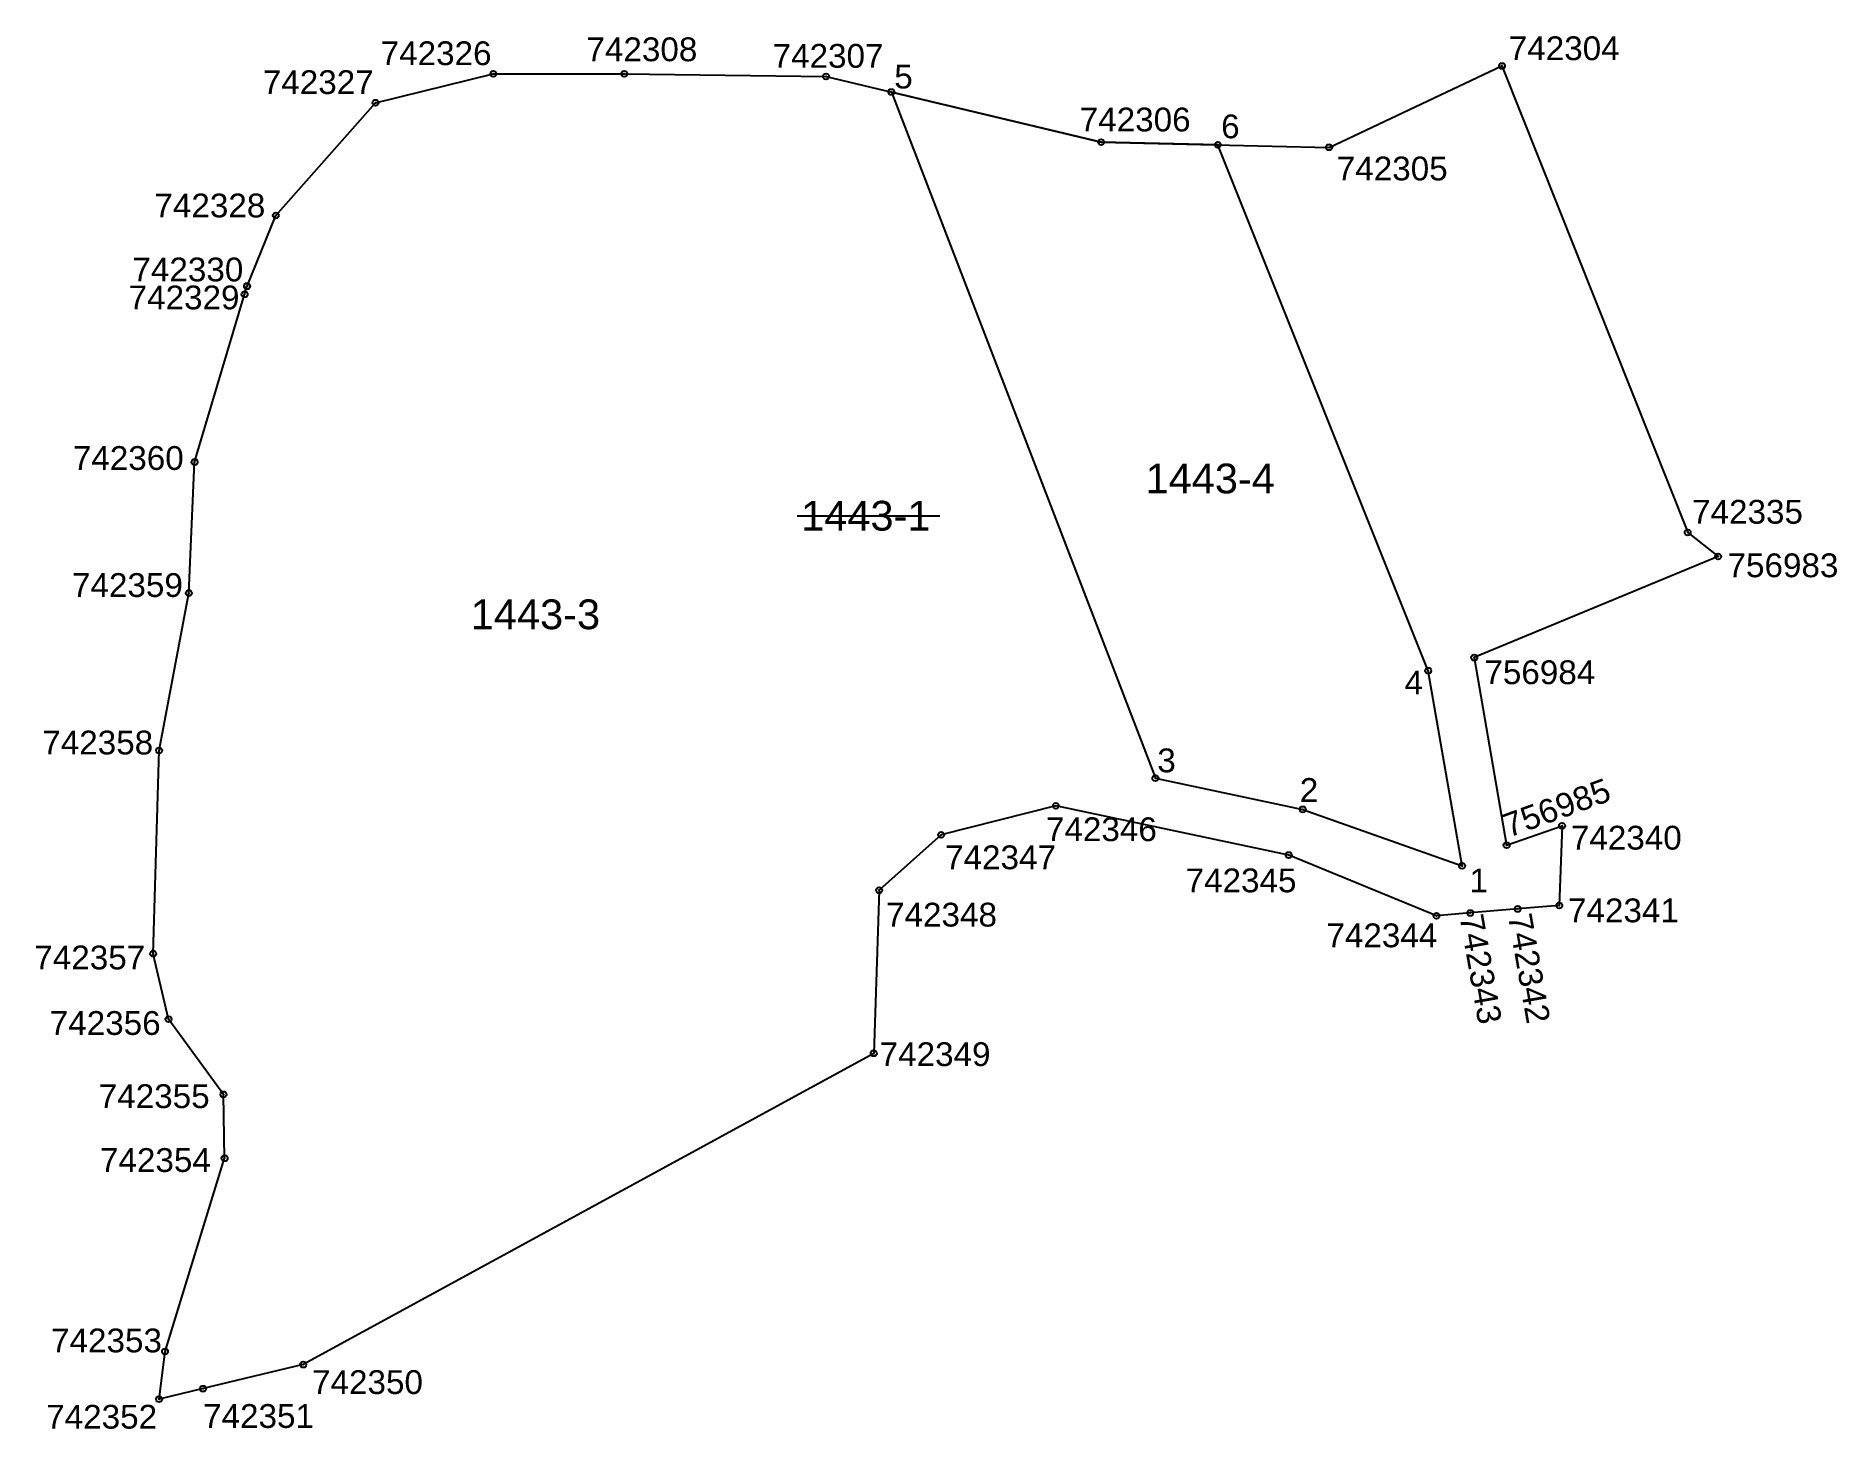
# Model space of a CAD drawing. Header units: feet. Extents: x 7500856 to 7501007, y 4691506 to 4691623.
import ezdxf
from ezdxf.enums import TextEntityAlignment as Align

# ---------------------------------------------------------------- set-up
doc = ezdxf.new("R2010")
doc.units = ezdxf.units.FT
doc.header["$MEASUREMENT"] = 0
doc.header["$PDMODE"] = 32
doc.header["$PDSIZE"] = 0.5
for name, color, linetype in [('Ndarjet', 1, 'CONTINUOUS'), ('Nr e Pikave Gjeodezike te Parceles Baze', 7, 'CONTINUOUS'), ('Nr Parceles Baze', 7, 'CONTINUOUS'), ('Nr te ri', 1, 'CONTINUOUS'), ('Parcela Baze', 7, 'CONTINUOUS'), ('Pikat', 7, 'CONTINUOUS'), ('Pikat e ndarjes', 1, 'CONTINUOUS')]:
    doc.layers.add(name, color=color, linetype=linetype)
doc.styles.get("Standard").update_dxf_attribs({"font": 'arial.ttf'})

msp = doc.modelspace()

# ---------------------------------------------------------------- linework, layer by layer
at = {"layer": 'Ndarjet', "color": 1, "linetype": 'Continuous'}
msp.add_lwpolyline([(7500927.43, 4691618.1), (7500949.62, 4691560.41), (7500962.01, 4691557.79), (7500975.4, 4691553.04), (7500972.56, 4691569.45), (7500954.87, 4691613.66), (7500945.06, 4691613.89), (7500927.43, 4691618.1)], dxfattribs=at)
at = {"layer": 'Nr Parceles Baze', "color": 1}
msp.add_line((7500919.51, 4691582.48), (7500931.51, 4691582.48), dxfattribs=at)
at = {"layer": 'Parcela Baze'}
msp.add_lwpolyline([(7500996.93, 4691579.05), (7500976.43, 4691570.55), (7500979.15, 4691554.78), (7500983.81, 4691556.41), (7500983.58, 4691549.71), (7500980.08, 4691549.42), (7500976.09, 4691549.08), (7500973.25, 4691548.84), (7500960.83, 4691553.95), (7500941.25, 4691558.09), (7500931.61, 4691555.65), (7500926.4, 4691550.99), (7500925.94, 4691537.28), (7500877.98, 4691511.11), (7500869.56, 4691509.09), (7500865.86, 4691508.2), (7500866.36, 4691512.22), (7500871.37, 4691528.46), (7500871.27, 4691533.83), (7500866.66, 4691540.15), (7500865.36, 4691545.66), (7500865.86, 4691562.74), (7500868.36, 4691575.98), (7500868.85, 4691586.99), (7500873.05, 4691601.09), (7500873.25, 4691601.77), (7500873.26, 4691601.79), (7500875.68, 4691607.72), (7500884.05, 4691617.2), (7500893.96, 4691619.63), (7500904.97, 4691619.63), (7500921.93, 4691619.41), (7500945.06, 4691613.89), (7500964.22, 4691613.45), (7500978.76, 4691620.29), (7500994.37, 4691581.07), (7500996.93, 4691579.05)], dxfattribs=at)
at = {"layer": 'Pikat'}
for p in [(7500893.96, 4691619.63), (7500904.97, 4691619.63), (7500921.93, 4691619.41), (7500978.76, 4691620.29), (7500884.05, 4691617.2), (7500945.06, 4691613.89), (7500964.22, 4691613.45), (7500875.68, 4691607.72), (7500873.05, 4691601.09), (7500873.25, 4691601.77), (7500873.26, 4691601.79), (7500868.85, 4691586.99), (7500994.37, 4691581.07), (7500996.93, 4691579.05), (7500868.36, 4691575.98), (7500976.43, 4691570.55), (7500865.86, 4691562.74), (7500941.25, 4691558.09), (7500931.61, 4691555.65), (7500983.81, 4691556.41), (7500960.83, 4691553.95), (7500979.15, 4691554.78), (7500926.4, 4691550.99), (7500980.08, 4691549.42), (7500983.58, 4691549.71), (7500973.25, 4691548.84), (7500976.09, 4691549.08), (7500865.36, 4691545.66), (7500866.66, 4691540.15), (7500925.94, 4691537.28), (7500871.27, 4691533.83), (7500871.37, 4691528.46), (7500866.36, 4691512.22), (7500877.98, 4691511.11), (7500869.56, 4691509.09), (7500865.86, 4691508.2)]:
    msp.add_point(p, dxfattribs=at)
at = {"layer": 'Pikat e ndarjes'}
for p in [(7500927.43, 4691618.1), (7500954.87, 4691613.66), (7500972.56, 4691569.45), (7500949.62, 4691560.41), (7500962.01, 4691557.79), (7500975.4, 4691553.04)]:
    msp.add_point(p, dxfattribs=at)

# ---------------------------------------------------------------- texts
at = {"layer": 'Nr e Pikave Gjeodezike te Parceles Baze'}
for s, p in [('742326', (7500884.49, 4691620.36)), ('742308', (7500901.79, 4691620.69)), ('742307', (7500917.44, 4691620.14)), ('742304', (7500979.33, 4691620.78)), ('742327', (7500874.58, 4691617.93)), ('742306', (7500943.26, 4691614.79)), ('742305', (7500964.87, 4691610.67)), ('742328', (7500865.47, 4691607.56)), ('742330', (7500863.62, 4691602.18)), ('742329', (7500863.3, 4691599.83)), ('742360', (7500858.61, 4691586.33)), ('742335', (7500994.74, 4691581.81)), ('756983', (7500997.72, 4691577.31)), ('742359', (7500858.54, 4691575.65)), ('756984', (7500977.28, 4691568.32)), ('742358', (7500856.04, 4691562.41)), ('742346', (7500940.42, 4691555.12)), ('742340', (7500984.55, 4691554.41)), ('742347', (7500931.94, 4691552.76)), ('742345', (7500952.16, 4691550.82)), ('742348', (7500926.98, 4691547.94)), ('742341', (7500984.31, 4691548.3)), ('742344', (7500964, 4691546.2)), ('742357', (7500855.37, 4691544.34)), ('742356', (7500856.67, 4691538.83)), ('742349', (7500926.44, 4691536.21)), ('742355', (7500860.79, 4691532.68)), ('742354', (7500860.89, 4691527.31)), ('742353', (7500856.78, 4691512.14)), ('742350', (7500878.72, 4691508.64)), ('742352', (7500856.37, 4691505.73)), ('742351', (7500869.56, 4691505.79))]:
    msp.add_text(s, height=2, dxfattribs=at).set_placement(p)
for s, rotation, p in [('756985', 20, (7500979.32, 4691555.4)), ('742343', 280, (7500975.18, 4691548.79)), ('742342', 280, (7500979.25, 4691548.85))]:
    msp.add_text(s, height=2, rotation=rotation, dxfattribs=at).set_placement(p)
at = {"layer": 'Nr Parceles Baze'}
msp.add_text('1443-1', height=2.5, dxfattribs=at).set_placement((7500919.84, 4691581.23))
at = {"layer": 'Nr te ri'}
for s, p in [('1443-4', (7500954.23, 4691585.61)), ('1443-3', (7500897.5, 4691574.19))]:
    msp.add_text(s, height=2.5, dxfattribs=at).set_placement(p, align=Align.MIDDLE_CENTER)
at = {"layer": 'Pikat e ndarjes', "char_height": 2, "attachment_point": 1}
for s, insert in [('5', (7500927.67, 4691620.4)), ('6', (7500955.15, 4691616.21)), ('4', (7500970.56, 4691569.45)), ('3', (7500949.78, 4691562.91)), ('2', (7500961.76, 4691560.42)), ('1', (7500976.03, 4691552.82))]:
    msp.add_mtext_dynamic_manual_height_columns(s, width=2, gutter_width=1, heights=[0], dxfattribs=dict(at, insert=insert))

doc.saveas('drawing.dxf')
